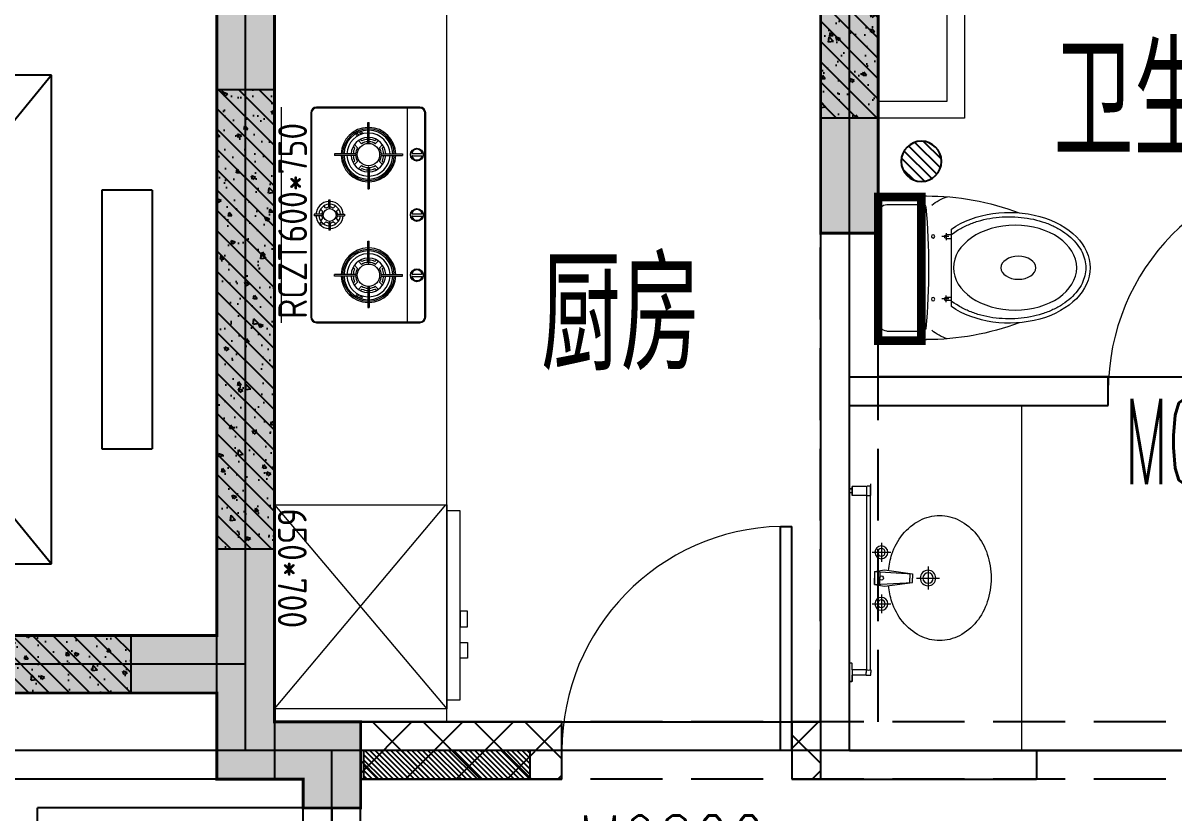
# Model space of a CAD drawing. Header units: millimetres. Extents: x 815519 to 890079, y 147095 to 251022.
# Drawn here: x 877205 to 881208, y 164278 to 167027 of the extents above; entities that cross this region are included whole.
import ezdxf

# ---------------------------------------------------------------- set-up
doc = ezdxf.new("R2010")
doc.units = ezdxf.units.MM
doc.header["$LTSCALE"] = 1000
doc.linetypes.add('DASH', pattern=[0.35, 0.25, -0.1])
doc.linetypes.add('DOTE', pattern=[61.468, 50.8, -5.08, 0.508, -5.08])
doc.layers.get('Defpoints').update_dxf_attribs({"color": 1})
for name, color, linetype in [('COLUMN', 9, 'Continuous'), ('DOOR_FIRE', 4, 'Continuous'), ('D电气留洞', 1, 'Continuous'), ('EQUIP_地漏', 7, 'Continuous'), ('EVTR', 52, 'Continuous'), ('PIPE-地暖供', 4, 'Continuous'), ('PUB_HATCH', 8, 'Continuous'), ('PUB_TEXT', 7, 'Continuous'), ('WALL', 2, 'Continuous'), ('WINDOW', 4, 'Continuous'), ('WINDOW_TEXT', 7, 'Continuous'), ('屋面索引', 6, 'Continuous'), ('总内隔墙', 30, 'Continuous'), ('梁虚线', 134, 'DASH'), ('看线', 163, 'Continuous'), ('砼墙', 3, 'Continuous')]:
    doc.layers.add(name, color=color, linetype=linetype)
doc.layers.add('DOTE', color=1, linetype='DOTE', plot=False)
doc.layers.add('厨卫', color=154, linetype='Continuous', lineweight=0)
doc.styles.add('_TCH_LABEL', font='COMPLEX', dxfattribs={"bigfont": 'GBCBIG'})
doc.styles.add('_TCH_WINDOW', font='SIMPLEX', dxfattribs={"height": 3.5, "bigfont": 'GBCBIG'})
doc.styles.get("Standard").update_dxf_attribs({"font": 'gbenor.shx', "bigfont": 'gbcbig.shx'})
pattern_1 = [(45, (0, 0), (-35.355339, 35.355339), []), (50, (0, 0), (143.452037, -12.550427), [15, -165]), (355, (0, 0), (-27.750267, 150.438427), [12, -132]), (100.4514, (11.95, -1.05), (115.701876, 137.88791), [12.748038, -140.228422]), (46.1842, (0, 40), (213.44821, -33.103803), [22.5, -247.5]), (96.6356, (17.79, 37.24), (186.93254, 194.823574), [19.12206, -210.3426]), (351.1842, (0, 40), (186.93239, 194.82372), [18, -198]), (21, (20, 30), (119.38141, -80.523778), [15, -165]), (326, (20, 30), (48.663066, 145.03001), [12, -132]), (71.4514, (29.95, 23.29), (168.044526, 64.5061), [12.748038, -140.228422]), (37.5, (0, 0), (2.431971, 66.5787708), [0, -130.4, 0, -134, 0, -132.5]), (7.5, (0, 0), (52.6139075, 78.882342), [0, -76.4, 0, -127.4, 0, -50.5]), (327.5, (-44.6, 0), (106.764487, -4.5109743), [0, -50, 0, -156, 0, -207]), (317.5, (-64.6, 0), (116.637234, 20.020996), [0, -65, 0, -103.6, 0, -147])]

# ---------------------------------------------------------------- blocks, each defined once
blk = doc.blocks.new('10#标准层轴网')
at = {"layer": 'DOTE'}
for p, q in [((-311973.1, 356450), (-311973.1, 365950)), ((-309873.1, 356450), (-309873.1, 365950)), ((-309873.1, 357750), (-307973.1, 357750)), ((-311973.1, 356750), (-329473.1, 356750)), ((-311973.1, 356750), (-317672.6, 356750)), ((-303473.1, 356450), (-330273.1, 356450)), ((-311673.1, 342150), (-311673.1, 356450))]:
    blk.add_line(p, q, dxfattribs=at)
blk = doc.blocks.new('10#-2单元-3C右侧楼梯间')
at = {"layer": 'EVTR'}
for p, q in [((-185445, 485250), (-186845, 485250)), ((-185445, 485250), (-186845, 483550)), ((-186845, 485250), (-185445, 483550)), ((-185445, 483550), (-185445, 485250)), ((-185095, 484850), (-185270, 484850)), ((-185270, 484850), (-185270, 483950)), ((-185095, 484850), (-185095, 483950)), ((-185270, 483950), (-185095, 483950)), ((-186845, 483550), (-185445, 483550))]:
    blk.add_line(p, q, dxfattribs=at)
at = {"layer": 'WALL'}
for p, q in [((-184670, 485700), (-184670, 483200)), ((-184870, 485500), (-184870, 483300)), ((-184870, 483300), (-187070, 483300)), ((-184670, 483200), (-184670, 482800)), ((-184870, 483100), (-187070, 483100)), ((-184870, 483100), (-184870, 482900)), ((-184870, 482900), (-187070, 482900)), ((-184670, 482800), (-187170, 482800))]:
    blk.add_line(p, q, dxfattribs=at)
blk = doc.blocks.new('$DorLib2D$00000001')
for p, q in [((0.45, 0.975), (0.5, 0.975)), ((0.45, 0), (0.45, 0.975)), ((0.5, 0), (0.5, 0.975)), ((0.5, 0), (0.45, 0))]:
    blk.add_line(p, q)
at = {"lineweight": 13}
blk.add_arc((0.475, 0), 0.975, 91.4693, 180, dxfattribs=at)
blk = doc.blocks.new('3D户型-平面-反')
at = {"layer": 'DOOR_FIRE'}
blk.add_line((151749.5, 431977.7), (152799.5, 431977.7), dxfattribs=at)
at = {"layer": 'WALL'}
for p, q in [((150999.5, 433277.7), (150999.5, 435077.7)), ((151199.5, 433277.7), (151199.5, 435077.7)), ((149099.5, 432077.7), (149099.5, 434777.7)), ((148899.5, 431877.7), (148899.5, 434577.7)), ((150999.5, 432077.7), (150999.5, 433277.7)), ((150999.5, 433277.7), (150999.5, 433277.7)), ((151999.5, 433277.7), (151199.5, 433277.7)), ((151999.5, 433177.7), (151999.5, 433277.7)), ((151099.5, 431977.7), (151099.5, 433177.7)), ((151099.5, 433177.7), (151099.5, 433177.7)), ((151099.5, 433177.7), (151999.5, 433177.7)), ((149099.5, 432077.7), (149299.5, 432077.7)), ((150099.5, 432077.7), (149299.5, 432077.7)), ((150099.5, 431877.7), (150099.5, 432077.7)), ((150999.5, 432077.7), (150899.5, 432077.7)), ((150899.5, 432077.7), (150899.5, 431877.7)), ((151099.5, 431977.7), (151749.5, 431977.7)), ((151749.5, 431977.7), (151749.5, 431877.7)), ((148899.5, 431877.7), (149199.5, 431877.7)), ((149199.5, 431877.7), (149199.5, 431777.7)), ((149399.5, 431877.7), (150099.5, 431877.7)), ((149399.5, 431777.7), (149399.5, 431877.7)), ((150899.5, 431877.7), (150999.5, 431877.7)), ((150999.5, 431877.7), (151749.5, 431877.7)), ((149199.5, 431777.7), (149399.5, 431777.7))]:
    blk.add_line(p, q, dxfattribs=at)
at = {"layer": 'WINDOW'}
for p, q in [((150099.5, 432077.7), (150899.5, 432077.7)), ((149199.5, 430727.7), (149199.5, 431777.7))]:
    blk.add_line(p, q, dxfattribs=at)
ref = blk.add_blockref('$DorLib2D$00000001', (152399.5, 433227.7), dxfattribs=dict(at, xscale=800, yscale=800, zscale=800, rotation=359.999999999993))
ref.add_attrib('A', 'M0822', (152056.5, 432904), dxfattribs={"layer": 'WINDOW_TEXT', "height": 297.5, "style": '_TCH_WINDOW', "width": 0.494118})
ref = blk.add_blockref('$DorLib2D$00000001', (150499.5, 431977.7), dxfattribs=dict(at, xscale=800, yscale=800, zscale=800))
ref.add_attrib('A', 'M0822', (150156.5, 431454), dxfattribs={"layer": 'WINDOW_TEXT', "height": 297.5, "style": '_TCH_WINDOW', "width": 0.494118})
ref = blk.add_blockref('$DorLib2D$00000001', (149299.5, 431252.7), dxfattribs=dict(at, xscale=1050, yscale=1050, zscale=1050, rotation=90.00000000001594))
ref.add_attrib('A', 'FDM10523', (149823.2, 430717.2), dxfattribs={"layer": 'WINDOW_TEXT', "height": 297.5, "rotation": 90, "style": '_TCH_WINDOW', "width": 0.494118})
blk = doc.blocks.new('10#楼-房间功能')
at = {"layer": 'PUB_TEXT', "style": '_TCH_LABEL'}
for s, p in [('卫生间', (-309162.8, 418528)), ('厨房', (-310945.9, 417783.5))]:
    blk.add_text(s, height=385.82, dxfattribs=at).set_placement(p)
blk = doc.blocks.new('10#-剪力墙-初')
at = {"layer": 'PUB_HATCH'}
for points in [[(660112.9, -134100.9), (660112.9, -133900.9), (657312.9, -133900.9), (657312.9, -136600.9), (657012.9, -136600.9), (657012.9, -139300.9), (656712.9, -139300.9), (656712.9, -139600.9), (656912.9, -139600.9), (656912.9, -139500.9), (657212.9, -139500.9), (657212.9, -139200.9), (659412.9, -139200.9), (659412.9, -139500.9), (659612.9, -139500.9), (659612.9, -139000.9), (657212.9, -139000.9), (657212.9, -136800.9), (659612.9, -136800.9), (659612.9, -136600.9), (657512.9, -136600.9), (657512.9, -134100.9)], [(655562.9, -136000.9), (655562.9, -135800.9), (654912.9, -135800.9), (654912.9, -137600.9), (655112.9, -137600.9), (655112.9, -136000.9)]]:
    blk.add_hatch(color=256, dxfattribs=at).paths.add_polyline_path(points)
at = {"layer": '砼墙', "color": 5, "ltscale": 1, "const_width": 10}
for points in [[(660112.9, -134100.9), (657512.9, -134100.9), (657512.9, -136600.9), (659612.9, -136600.9), (659612.9, -136800.9), (657512.9, -136800.9), (657212.9, -136800.9), (657212.9, -139000.9), (659612.9, -139000.9), (659612.9, -139500.9), (659412.9, -139500.9), (659412.9, -139200.9), (657212.9, -139200.9), (657212.9, -139500.9), (656912.9, -139500.9), (656912.9, -139600.9), (656712.9, -139600.9), (656712.9, -139300.9), (657012.9, -139300.9), (657012.9, -139000.9), (657012.9, -136600.9), (657312.9, -136600.9), (657312.9, -133900.9), (660112.9, -133900.9)], [(655562.9, -136000.9), (655112.9, -136000.9), (655112.9, -137600.9), (654912.9, -137600.9), (654912.9, -135800.9), (655562.9, -135800.9)]]:
    blk.add_lwpolyline(points, close=True, dxfattribs=at)
blk = doc.blocks.new('tt4')
at = {"layer": '厨卫'}
for p, q in [((-29340.4, -1289856.7), (-29340.4, -1289847.3)), ((-29340.4, -1289887.9), (-29340.4, -1289847.3)), ((-29338.9, -1289856.7), (-29340.4, -1289856.7)), ((-29338.9, -1289856.7), (-29340.4, -1289856.7)), ((-29338.9, -1289856.7), (-29338.9, -1290494.4)), ((-29325.9, -1289856.7), (-29325.9, -1290494.4)), ((-29324.4, -1289856.7), (-29325.9, -1289856.7)), ((-29324.4, -1289856.7), (-29325.9, -1289856.7)), ((-29324.4, -1289856.7), (-29275.4, -1289856.7)), ((-29275.4, -1289856.7), (-29275.4, -1289879)), ((-29275.4, -1289887.9), (-29275.4, -1289856.7)), ((-29324.4, -1289887.9), (-29340.4, -1289887.9)), ((-29324.4, -1289887.9), (-29275.4, -1289887.9)), ((-29275.4, -1289865.5), (-29275.4, -1289887.7)), ((-29275.4, -1289887.9), (-29275.4, -1289865.5)), ((-29266.4, -1289865.5), (-29275.4, -1289865.5)), ((-29275.4, -1289865.5), (-29266.4, -1289865.5)), ((-29274.9, -1289879.5), (-29266.4, -1289879.5)), ((-29377.5, -1290053.2), (-29377.5, -1290118.7)), ((-29377.5, -1290053.2), (-29377.5, -1290118.7)), ((-29344.8, -1290085.9), (-29410.2, -1290085.9)), ((-29344.8, -1290085.9), (-29410.2, -1290085.9)), ((-29539.7, -1290135.2), (-29539.7, -1290215.9)), ((-29539.7, -1290135.2), (-29539.7, -1290215.9)), ((-29499.3, -1290175.5), (-29580.1, -1290175.5)), ((-29499.3, -1290175.5), (-29580.1, -1290175.5)), ((-29388.7, -1290147.4), (-29485.2, -1290160.6)), ((-29388.7, -1290147.4), (-29485.2, -1290160.6)), ((-29353.9, -1290153.1), (-29485.2, -1290160.6)), ((-29353.9, -1290153.1), (-29485.2, -1290160.6)), ((-29485.2, -1290160.6), (-29485.2, -1290175.5)), ((-29485.2, -1290160.6), (-29485.2, -1290175.5)), ((-29485.2, -1290190.5), (-29485.2, -1290175.5)), ((-29485.2, -1290190.5), (-29485.2, -1290175.5)), ((-29476.2, -1290160.2), (-29476.2, -1290175.5)), ((-29476.2, -1290160.2), (-29476.2, -1290175.5)), ((-29476.2, -1290190.9), (-29476.2, -1290175.5)), ((-29476.2, -1290190.9), (-29476.2, -1290175.5)), ((-29353.9, -1290153.1), (-29388.7, -1290147.4)), ((-29353.9, -1290153.1), (-29388.7, -1290147.4)), ((-29371.5, -1290154.1), (-29371.5, -1290175.5)), ((-29371.5, -1290154.1), (-29371.5, -1290175.5)), ((-29371.5, -1290196.9), (-29371.5, -1290175.5)), ((-29371.5, -1290196.9), (-29371.5, -1290175.5)), ((-29353.9, -1290153.1), (-29353.9, -1290197.9)), ((-29353.9, -1290153.1), (-29353.9, -1290175.5)), ((-29353.9, -1290197.9), (-29353.9, -1290175.5)), ((-29388.7, -1290203.7), (-29485.2, -1290190.5)), ((-29353.9, -1290197.9), (-29485.2, -1290190.5)), ((-29388.7, -1290203.7), (-29485.2, -1290190.5)), ((-29353.9, -1290197.9), (-29485.2, -1290190.5)), ((-29353.9, -1290197.9), (-29388.7, -1290203.7)), ((-29353.9, -1290197.9), (-29388.7, -1290203.7)), ((-29377.5, -1290232.4), (-29377.5, -1290297.9)), ((-29377.5, -1290232.4), (-29377.5, -1290297.9)), ((-29344.8, -1290265.1), (-29410.2, -1290265.1)), ((-29344.8, -1290265.1), (-29410.2, -1290265.1)), ((-29340.4, -1290494.4), (-29340.4, -1290503.8)), ((-29338.9, -1290494.4), (-29340.4, -1290494.4)), ((-29324.4, -1290494.4), (-29325.9, -1290494.4)), ((-29324.4, -1290494.4), (-29324.4, -1290503.8)), ((-29324.4, -1290494.4), (-29275.4, -1290494.4)), ((-29275.4, -1290494.4), (-29275.4, -1290472)), ((-29275.4, -1290494.4), (-29275.4, -1290513.2)), ((-29274.9, -1290471.5), (-29266.4, -1290471.5)), ((-29268.3, -1290471.5), (-29266.4, -1290471.5)), ((-29266.4, -1290471.5), (-29266.4, -1290480)), ((-29266.4, -1290471.5), (-29266.4, -1290503.8)), ((-29340.4, -1290513.2), (-29340.4, -1290503.8)), ((-29324.4, -1290513.2), (-29340.4, -1290513.2)), ((-29324.4, -1290513.2), (-29324.4, -1290503.8)), ((-29324.4, -1290513.2), (-29275.4, -1290513.2)), ((-29275.4, -1290513.4), (-29275.4, -1290535.5)), ((-29275.4, -1290535.5), (-29275.4, -1290513.4)), ((-29274.9, -1290536), (-29266.4, -1290536)), ((-29266.4, -1290536), (-29274.9, -1290536)), ((-29266.4, -1290507.8), (-29266.4, -1290503.8)), ((-29266.4, -1290503.8), (-29266.4, -1290503.8)), ((-29266.4, -1290514.8), (-29266.4, -1290507.8)), ((-29266.4, -1290507.8), (-29266.4, -1290514.8)), ((-29266.4, -1290527.4), (-29266.4, -1290514.8)), ((-29266.4, -1290536), (-29266.4, -1290527.4)), ((-29266.4, -1290527.4), (-29266.4, -1290536)), ((-29266.4, -1290527.4), (-29266.4, -1290536))]:
    blk.add_line(p, q, dxfattribs=at)
for centre, radius in [((-29377.5, -1290085.9), 22.4), ((-29377.5, -1290085.9), 22.4), ((-29377.5, -1290085.9), 13.4), ((-29377.5, -1290085.9), 13.4), ((-29539.7, -1290175.5), 26.9), ((-29539.7, -1290175.5), 26.9), ((-29539.7, -1290175.5), 17.9), ((-29539.7, -1290175.5), 17.9), ((-29377.5, -1290265.1), 22.4), ((-29377.5, -1290265.1), 22.4), ((-29377.5, -1290265.1), 13.4), ((-29377.5, -1290265.1), 13.4)]:
    blk.add_circle(centre, radius, dxfattribs=at)
for centre, radius, start, end in [((-29332.4, -1289864.8), 10.4, 51.3282, 128.6718), ((-29274.9, -1289879), 0.5, 180, 270), ((-29563, -1290140.3), 186.5, 117.4096, 141.3831), ((-29563, -1290140.3), 186.5, 117.4096, 141.3831), ((-29580, -1290107.5), 149.5, 90, 117.4096), ((-29580, -1290107.5), 149.5, 90, 117.4096), ((-29580, -1290107.5), 149.5, 62.5904, 90), ((-29580, -1290107.5), 149.5, 62.5904, 90), ((-29597, -1290140.3), 186.5, 38.6169, 62.5904), ((-29597, -1290140.3), 186.5, 38.6169, 62.5904), ((-29536.3, -1290161.6), 220.7, 141.3831, 161.6926), ((-29536.3, -1290161.6), 220.7, 141.3831, 161.6926), ((-29623.7, -1290161.6), 220.7, 18.3074, 38.6169), ((-29623.7, -1290161.6), 220.7, 18.3074, 38.6169), ((-29494.3, -1290175.5), 264.9, 161.6926, 180), ((-29494.3, -1290175.5), 264.9, 161.6926, 180), ((-29665.7, -1290175.5), 264.9, 5.7073, 18.3074), ((-29665.7, -1290175.5), 264.9, 5.7073, 18.3074), ((-29494.3, -1290175.5), 264.9, 180, 198.3074), ((-29494.3, -1290175.5), 264.9, 180, 198.3074), ((-29378.2, -1290174.5), 6.44, 350.5252, 189.4748), ((-29378.2, -1290174.5), 6.44, 350.5252, 189.4748), ((-29378.2, -1290176.6), 6.44, 170.5252, 9.4748), ((-29378.2, -1290176.6), 6.44, 170.5252, 9.4748), ((-29665.7, -1290175.5), 264.9, 341.6926, 354.2927), ((-29665.7, -1290175.5), 264.9, 341.6926, 354.2927), ((-29536.3, -1290189.4), 220.7, 198.3074, 218.6169), ((-29536.3, -1290189.4), 220.7, 198.3074, 218.6169), ((-29623.7, -1290189.4), 220.7, 321.3831, 341.6926), ((-29623.7, -1290189.4), 220.7, 321.3831, 341.6926), ((-29563, -1290210.8), 186.5, 218.6169, 242.5904), ((-29563, -1290210.8), 186.5, 218.6169, 242.5904), ((-29597, -1290210.8), 186.5, 297.4096, 321.3831), ((-29597, -1290210.8), 186.5, 297.4096, 321.3831), ((-29580, -1290243.6), 149.5, 242.5904, 270), ((-29580, -1290243.6), 149.5, 242.5904, 270), ((-29580, -1290243.6), 149.5, 270, 297.4096), ((-29580, -1290243.6), 149.5, 270, 297.4096), ((-29332.4, -1290486.3), 10.4, 231.3282, 308.6718), ((-29274.9, -1290472), 0.5, 90, 180), ((-29274.9, -1290535.5), 0.5, 180, 270)]:
    blk.add_arc(centre, radius, start, end, dxfattribs=at)
blk = doc.blocks.new('LHCJ600-750')
at = {"layer": '厨卫'}
for p, q in [((59978.2, 14751.7), (60728.2, 14751.7)), ((59978.2, 14726.7), (60728.2, 14726.7)), ((60708.2, 14625.4), (59998.2, 14625.4)), ((60708.2, 14622.4), (59998.2, 14622.4)), ((60355.7, 14613.2), (60350.7, 14613.2)), ((60350.7, 14587.2), (60350.7, 14613.2)), ((60355.7, 14587.2), (60355.7, 14613.2)), ((59978.2, 14605.4), (59978.2, 14245.5)), ((59981.2, 14605.4), (59981.2, 14245.5)), ((60329.1, 14572.7), (60321.8, 14580)), ((60340.4, 14584), (60333.1, 14591.3)), ((60366.1, 14584), (60373.4, 14591.3)), ((60377.4, 14572.7), (60384.7, 14580)), ((60725.2, 14245.5), (60725.2, 14605.4)), ((60728.2, 14245.5), (60728.2, 14605.4)), ((60140.8, 14542.5), (60145.8, 14542.5)), ((60140.8, 14469.7), (60140.8, 14542.5)), ((60145.8, 14469.7), (60145.8, 14542.5)), ((60300.5, 14557.3), (60300.5, 14562.3)), ((60325.9, 14562.3), (60300.5, 14562.3)), ((60325.9, 14557.3), (60300.5, 14557.3)), ((60321.8, 14539.7), (60329.1, 14547)), ((60333.1, 14528.4), (60340.4, 14535.7)), ((60350.7, 14532.5), (60350.7, 14508.1)), ((60355.7, 14532.5), (60355.7, 14508.1)), ((60373.4, 14528.4), (60366.1, 14535.7)), ((60384.7, 14539.7), (60377.4, 14547)), ((60380.6, 14562.3), (60405.3, 14562.3)), ((60380.6, 14557.3), (60405.3, 14557.3)), ((60405.3, 14562.3), (60405.3, 14557.3)), ((60560.6, 14469.7), (60560.6, 14542.5)), ((60565.6, 14542.5), (60560.6, 14542.5)), ((60565.6, 14469.7), (60565.6, 14542.5)), ((60355.7, 14508.1), (60350.7, 14508.1)), ((60090.1, 14452.5), (60095.3, 14447.3)), ((60094.4, 14459.5), (60105.2, 14448.7)), ((60108.5, 14473.7), (60119.3, 14462.8)), ((60115.6, 14477.9), (60120.8, 14472.7)), ((60165.8, 14472.7), (60171, 14477.9)), ((60167.2, 14462.8), (60178.1, 14473.7)), ((60181.4, 14448.7), (60192.2, 14459.5)), ((60191.3, 14447.3), (60196.5, 14452.5)), ((60515.2, 14447.3), (60509.9, 14452.5)), ((60525, 14448.7), (60514.2, 14459.5)), ((60539.2, 14462.8), (60528.4, 14473.7)), ((60540.6, 14472.7), (60535.4, 14477.9)), ((60590.9, 14477.9), (60585.7, 14472.7)), ((60597.9, 14473.7), (60587.1, 14462.8)), ((60612, 14459.5), (60601.2, 14448.7)), ((60616.3, 14452.5), (60611.1, 14447.3)), ((60031.4, 14427.2), (60031.4, 14422.2)), ((60103.4, 14427.2), (60031.4, 14427.2)), ((60103.4, 14422.2), (60031.4, 14422.2)), ((60188.2, 14427.2), (60262.2, 14427.2)), ((60188.2, 14422.2), (60262.2, 14422.2)), ((60262.2, 14427.2), (60262.2, 14422.2)), ((60444.2, 14427.2), (60444.2, 14422.2)), ((60518.2, 14427.2), (60444.2, 14427.2)), ((60518.2, 14422.2), (60444.2, 14422.2)), ((60603.1, 14427.2), (60675, 14427.2)), ((60603.1, 14422.2), (60675, 14422.2)), ((60675, 14427.2), (60675, 14422.2)), ((60090.1, 14397), (60095.3, 14402.2)), ((60094.4, 14390), (60105.2, 14400.8)), ((60108.5, 14375.8), (60119.3, 14386.7)), ((60115.6, 14371.5), (60120.8, 14376.8)), ((60140.8, 14379.8), (60140.8, 14306.3)), ((60145.8, 14379.8), (60145.8, 14306.3)), ((60165.8, 14376.8), (60171, 14371.5)), ((60167.2, 14386.7), (60178.1, 14375.8)), ((60181.4, 14400.8), (60192.2, 14390)), ((60191.3, 14402.2), (60196.5, 14397)), ((60515.2, 14402.2), (60509.9, 14397)), ((60525, 14400.8), (60514.2, 14390)), ((60539.2, 14386.7), (60528.4, 14375.8)), ((60540.6, 14376.8), (60535.4, 14371.5)), ((60560.6, 14379.8), (60560.6, 14306.3)), ((60565.6, 14379.8), (60565.6, 14306.3)), ((60590.9, 14371.5), (60585.7, 14376.8)), ((60597.9, 14375.8), (60587.1, 14386.7)), ((60612, 14390), (60601.2, 14400.8)), ((60616.3, 14397), (60611.1, 14402.2)), ((60140.8, 14306.3), (60145.8, 14306.3)), ((60565.6, 14306.3), (60560.6, 14306.3)), ((59978.2, 14289.1), (60728.2, 14289.1)), ((60139.3, 14271.5), (60139.3, 14240.7)), ((60147.3, 14271.5), (60147.3, 14240.7)), ((60349.2, 14271.5), (60349.2, 14240.7)), ((60357.2, 14271.5), (60357.2, 14240.7)), ((60559.1, 14271.5), (60559.1, 14240.7)), ((60567.1, 14271.5), (60567.1, 14240.7)), ((59998.2, 14228.5), (60708.2, 14228.5)), ((59998.2, 14225.5), (60708.2, 14225.5)), ((59978.2, 14151.7), (60728.2, 14151.7))]:
    blk.add_line(p, q, dxfattribs=at)
for centre, radius in [((60324.1, 14588.8), 3.73), ((60353.2, 14559.8), 22.4), ((60067.4, 14450.8), 3.73), ((60072.9, 14464), 3.73), ((60143.3, 14424.7), 39), ((60563.1, 14424.7), 39), ((60633.5, 14464), 3.73), ((60639.1, 14450.8), 3.73), ((60143.3, 14256.1), 22.5), ((60143.3, 14256.1), 21.5), ((60353.2, 14256.1), 22.5), ((60353.2, 14256.1), 21.5), ((60563.1, 14256.1), 22.5), ((60563.1, 14256.1), 21.5)]:
    blk.add_circle(centre, radius, dxfattribs=at)
for centre, radius, start, end in [((59998.2, 14605.4), 20, 90, 180), ((59998.2, 14605.4), 17, 90, 180), ((60708.2, 14605.4), 20, 0, 90), ((60708.2, 14605.4), 17, 0, 90), ((60353.2, 14559.8), 47.4, 93.0255, 176.9745), ((60353.2, 14559.8), 37.4, 93.8363, 176.1637), ((60353.2, 14559.8), 27.4, 151.9979, 174.8384), ((60353.2, 14559.8), 27.4, 95.203, 118.0021), ((60353.2, 14587.5), 2.52, 187.9505, 352.0495), ((60353.2, 14559.8), 47.4, 3.0255, 86.9745), ((60353.2, 14559.8), 37.4, 3.8363, 86.1637), ((60353.2, 14559.8), 27.4, 61.9979, 84.797), ((60353.2, 14559.8), 27.4, 5.206, 28.0021), ((60353.2, 14559.8), 47.4, 183.0255, 266.9745), ((60353.2, 14559.8), 37.4, 183.8363, 266.1637), ((60325.1, 14559.8), 2.62, 287.6318, 72.3682), ((60353.2, 14559.8), 27.4, 185.1616, 208.0021), ((60353.2, 14559.8), 27.4, 241.9979, 264.7569), ((60353.2, 14532.5), 2.5, 358.3317, 181.6683), ((60353.2, 14559.8), 37.4, 273.8363, 356.1637), ((60353.2, 14559.8), 47.4, 273.0255, 356.9745), ((60353.2, 14559.8), 27.4, 275.2431, 298.0021), ((60353.2, 14559.8), 27.4, 331.9979, 354.794), ((60380.9, 14559.8), 2.52, 97.2236, 262.7764), ((60143.3, 14424.7), 95, 91.5918, 178.4082), ((60143.3, 14424.7), 90, 91.5918, 178.4082), ((60143.3, 14424.7), 85, 91.6854, 178.3146), ((60143.3, 14424.7), 75, 91.9102, 178.0898), ((60143.3, 14424.7), 90, 1.5918, 88.4082), ((60143.3, 14424.7), 85, 1.6854, 88.3146), ((60143.3, 14424.7), 75, 1.9102, 88.0898), ((60143.3, 14424.7), 95, 1.5918, 88.4082), ((60563.1, 14424.7), 95, 91.5918, 178.4082), ((60563.1, 14424.7), 90, 91.5918, 178.4082), ((60563.1, 14424.7), 85, 91.6854, 178.3146), ((60563.1, 14424.7), 75, 91.9102, 178.0898), ((60563.1, 14424.7), 90, 1.5918, 88.4082), ((60563.1, 14424.7), 85, 1.6854, 88.3146), ((60563.1, 14424.7), 75, 1.9102, 88.0898), ((60563.1, 14424.7), 95, 1.5918, 88.4082), ((60143.3, 14424.7), 60, 92.388, 177.612), ((60143.3, 14424.7), 45, 93.1847, 122.1604), ((60143.3, 14424.7), 53, 92.7036, 115.1461), ((60143.3, 14470), 2.52, 186.7354, 353.2646), ((60143.3, 14424.7), 60, 2.388, 87.612), ((60143.3, 14424.7), 53, 64.8539, 87.2964), ((60143.3, 14424.7), 45, 57.8396, 86.8153), ((60563.1, 14424.7), 60, 92.388, 177.612), ((60563.1, 14424.7), 45, 93.1847, 122.1604), ((60563.1, 14424.7), 53, 92.7036, 115.1461), ((60563.1, 14470), 2.52, 186.7354, 353.2646), ((60563.1, 14424.7), 60, 2.388, 87.612), ((60563.1, 14424.7), 53, 64.8539, 87.2964), ((60563.1, 14424.7), 45, 57.8396, 86.8153), ((60143.3, 14424.7), 95, 181.5918, 268.4082), ((60143.3, 14424.7), 90, 181.5918, 268.4082), ((60143.3, 14424.7), 85, 181.6854, 268.3146), ((60143.3, 14424.7), 75, 181.9102, 268.0898), ((60143.3, 14424.7), 60, 182.388, 267.612), ((60143.3, 14424.7), 53, 154.8539, 177.2964), ((60143.3, 14424.7), 53, 182.7036, 205.1461), ((60143.3, 14424.7), 45, 147.8396, 176.8153), ((60097.5, 14424.7), 2.64, 288.751, 71.249), ((60143.3, 14424.7), 45, 183.1847, 212.1604), ((60143.3, 14424.7), 90, 271.5918, 358.4082), ((60143.3, 14424.7), 75, 271.9102, 358.0898), ((60143.3, 14424.7), 60, 272.388, 357.612), ((60143.3, 14424.7), 85, 271.6854, 358.3146), ((60143.3, 14424.7), 95, 271.5918, 358.4082), ((60143.3, 14424.7), 45, 3.1847, 32.1604), ((60143.3, 14424.7), 45, 327.8396, 356.8153), ((60189.2, 14424.7), 2.67, 110.5507, 249.4493), ((60143.3, 14424.7), 53, 2.7036, 25.1461), ((60143.3, 14424.7), 53, 334.8539, 357.2964), ((60563.1, 14424.7), 95, 181.5918, 268.4082), ((60563.1, 14424.7), 90, 181.5918, 268.4082), ((60563.1, 14424.7), 85, 181.6854, 268.3146), ((60563.1, 14424.7), 75, 181.9102, 268.0898), ((60563.1, 14424.7), 60, 182.388, 267.612), ((60563.1, 14424.7), 53, 154.8539, 177.2964), ((60563.1, 14424.7), 53, 182.7036, 205.1461), ((60563.1, 14424.7), 45, 147.8396, 176.8153), ((60517.3, 14424.7), 2.67, 290.5507, 69.4493), ((60563.1, 14424.7), 45, 183.1847, 212.1604), ((60563.1, 14424.7), 60, 272.388, 357.612), ((60563.1, 14424.7), 75, 271.9102, 358.0898), ((60563.1, 14424.7), 90, 271.5918, 358.4082), ((60563.1, 14424.7), 85, 271.6854, 358.3146), ((60563.1, 14424.7), 95, 271.5918, 358.4082), ((60563.1, 14424.7), 45, 3.1847, 32.1604), ((60563.1, 14424.7), 45, 327.8396, 356.8153), ((60608.9, 14424.7), 2.64, 108.751, 251.249), ((60563.1, 14424.7), 53, 2.7036, 25.1461), ((60563.1, 14424.7), 53, 334.8539, 357.2964), ((60143.3, 14424.7), 45, 237.8396, 266.8153), ((60143.3, 14424.7), 53, 244.8539, 267.2964), ((60143.3, 14378.8), 2.69, 21.7885, 158.2115), ((60143.3, 14424.7), 45, 273.1847, 302.1604), ((60143.3, 14424.7), 53, 272.7036, 295.1461), ((60563.1, 14424.7), 45, 237.8396, 266.8153), ((60563.1, 14424.7), 53, 244.8539, 267.2964), ((60563.1, 14378.8), 2.69, 21.7885, 158.2115), ((60563.1, 14424.7), 45, 273.1847, 302.1604), ((60563.1, 14424.7), 53, 272.7036, 295.1461), ((60143.3, 14256.1), 18.5, 111.3237, 248.6763), ((60137.3, 14271.5), 2, 0, 111.3237), ((60149.3, 14271.5), 2, 68.6763, 180), ((60143.3, 14256.1), 18.5, 291.3237, 68.6763), ((60353.2, 14256.1), 18.5, 111.3237, 248.6763), ((60347.2, 14271.5), 2, 0, 111.3237), ((60359.2, 14271.5), 2, 68.6763, 180), ((60353.2, 14256.1), 18.5, 291.3237, 68.6763), ((60563.1, 14256.1), 18.5, 111.3237, 248.6763), ((60557.1, 14271.5), 2, 0, 111.3237), ((60569.1, 14271.5), 2, 68.6763, 180), ((60563.1, 14256.1), 18.5, 291.3237, 68.6763), ((59998.2, 14245.5), 20, 180, 270), ((59998.2, 14245.5), 17, 180, 270), ((60137.3, 14240.7), 2, 248.6763, 0), ((60149.3, 14240.7), 2, 180, 291.3237), ((60347.2, 14240.7), 2, 248.6763, 0), ((60359.2, 14240.7), 2, 180, 291.3237), ((60557.1, 14240.7), 2, 248.6763, 0), ((60569.1, 14240.7), 2, 180, 291.3237), ((60708.2, 14245.5), 20, 270, 0), ((60708.2, 14245.5), 17, 270, 0)]:
    blk.add_arc(centre, radius, start, end, dxfattribs=at)
blk.add_text('RCZT600*750', height=100, dxfattribs=at).set_placement((59991.4, 14638.4))
blk = doc.blocks.new('bxx')
for p, q in [((0, 0), (710, -596.4)), ((710, 0), (0, -600))]:
    blk.add_line(p, q)
for points in [[(0, 0), (710, 0), (710, -600), (0, -600)], [(689.2, -600), (31.2, -600), (31.2, -645.8), (689.2, -645.8)], [(176.8, -645.8), (231.1, -645.8), (231.1, -671.4), (176.8, -671.4)], [(339.7, -645.8), (285.4, -645.8), (285.4, -671.4), (339.7, -671.4)]]:
    blk.add_lwpolyline(points, close=True)
at = {"layer": 'Defpoints', "color": 0}
blk.add_text('650*700', height=100, rotation=180, dxfattribs=at).set_placement((697, -12.1))
blk = doc.blocks.new('Z$W@#022B05CA')
at = {"layer": '厨卫'}
for p, q in [((698.7, 500), (567.8, 500)), ((705.7, 470), (579.9, 470)), ((738.7, 40), (738.7, 460)), ((735.7, 60), (735.7, 440)), ((480.7, 115.3), (480.7, 384.7)), ((480.7, 364.4), (499.9, 364.4)), ((499.1, 370.2), (499.1, 346.6)), ((499.9, 352.2), (480.7, 352.2)), ((490.4, 358.5), (514.2, 358.5)), ((499.9, 147.8), (480.7, 147.8)), ((480.7, 135.6), (499.9, 135.6)), ((490.4, 141.5), (514.2, 141.5)), ((499.1, 129.8), (499.1, 153.4)), ((698.7, 0), (567.8, 0)), ((705.7, 30), (579.9, 30))]:
    blk.add_line(p, q, dxfattribs=at)
for centre in [(544.8, 359.2), (544.8, 140.8)]:
    blk.add_circle(centre, 5.82, dxfattribs=at)
for centre, radius, start, end in [((568.5, -416.2), 916.2, 89.9528, 110.6123), ((448.5, 346.2), 157.9, 50.1815, 72.8478), ((698.7, 460), 40, 0, 90), ((2985.7, 250), 2425, 175.0115, 184.9885), ((579.9, 460), 10, 90, 175.0115), ((705.7, 440), 30, 0, 90), ((499.3, 358.3), 6.15, 275.1568, 84.8432), ((499.3, 141.7), 6.15, 275.1568, 84.8432), ((568.5, 916.2), 916.2, 249.3877, 270.0472), ((705.7, 60), 30, 270, 0), ((448.5, 153.8), 157.9, 287.1522, 309.8185), ((579.9, 40), 10, 184.9885, 270), ((698.7, 40), 40, 270, 0)]:
    blk.add_arc(centre, radius, start, end, dxfattribs=at)
for centre, major_axis, ratio, start_param, end_param in [((279.7, 250), (281, 0), 0.685919, 0.773739, 5.509446), ((259.5, 250.3), (214.4, 0), 0.687861, 1.570796326796175, 7.853981633975761), ((248.3, 250), (60.7, 0), 0.657164, 1.570796326790381, 7.853981633969967)]:
    blk.add_ellipse(centre, major_axis=major_axis, ratio=ratio, start_param=start_param, end_param=end_param, dxfattribs=at)
blk.add_open_spline([(479.3, 367), (466, 376.7), (459.6, 380.8), (441.8, 391), (430, 396.8), (405.1, 406.9), (392, 411.3), (364.9, 418.6), (350.9, 421.5), (322.3, 425.7), (307.8, 427), (278.6, 428), (263.9, 427.7), (234.9, 425.4), (220.5, 423.5), (192.4, 418.1), (178.7, 414.6), (152.3, 406.2), (139.7, 401.2), (115.8, 390.1), (104.6, 383.8), (83.9, 370.3), (74.3, 363), (57.2, 347.5), (49.7, 339.3), (36.7, 322.4), (31.2, 313.7), (22.5, 295.8), (19.2, 286.8), (14.8, 268.4), (13.7, 259.2), (13.7, 240.7), (14.8, 231.5), (19.2, 213.2), (22.5, 204.1), (31.2, 186.3), (36.7, 177.5), (49.7, 160.6), (57.3, 152.5), (74.4, 137), (83.9, 129.7), (104.7, 116.1), (115.9, 109.9), (139.8, 98.7), (152.4, 93.8), (178.8, 85.4), (192.5, 81.9), (220.6, 76.5), (234.9, 74.5), (264, 72.3), (278.7, 72), (307.9, 73), (322.4, 74.3), (351, 78.5), (365, 81.4), (392.1, 88.7), (405.2, 93.1), (430.1, 103.3), (441.9, 109), (459.6, 119.2), (466, 123.3), (481, 132.7)], degree=3, knots=[3.915332, 3.915332, 3.915332, 3.915332, 4.014441, 4.014441, 4.176505, 4.176505, 4.338569, 4.338569, 4.500633, 4.500633, 4.662697, 4.662697, 4.824761, 4.824761, 4.986825, 4.986825, 5.148889, 5.148889, 5.310953, 5.310953, 5.473017, 5.473017, 5.635081, 5.635081, 5.797146, 5.797146, 5.95921, 5.95921, 6.121274, 6.121274, 6.283338, 6.283338, 6.445402, 6.445402, 6.607466, 6.607466, 6.76953, 6.76953, 6.931594, 6.931594, 7.093658, 7.093658, 7.255722, 7.255722, 7.417786, 7.417786, 7.57985, 7.57985, 7.741915, 7.741915, 7.903979, 7.903979, 8.066043, 8.066043, 8.228107, 8.228107, 8.390171, 8.390171, 8.552235, 8.552235, 8.651039, 8.651039, 8.651039, 8.651039], dxfattribs=at)
blk = doc.blocks.new('3D-左户厨卫')
at = {"layer": '厨卫'}
blk.add_line((-519897.5, 440650), (-519897.5, 443350), dxfattribs=at)
blk.add_lwpolyline([(-521397.5, 442810), (-521637.5, 442810), (-521637.5, 443650), (-521697.5, 443650), (-521697.5, 442750), (-521397.5, 442750), (-521397.5, 442810)], dxfattribs=at)
blk.add_lwpolyline([(-521297.5, 441750), (-521297.5, 440550), (-521897.5, 440550), (-521897.5, 441750)], close=True, dxfattribs=at)
at = {"ltscale": 0.002, "extrusion": (0, 0, -1), "xscale": -1, "zscale": -1}
blk.add_blockref('Z$W@#022B05CA', (522133.2, 441979.7), dxfattribs=at)
at = {"layer": '厨卫', "extrusion": (0, 0, -1), "zscale": -1, "rotation": 90}
for name, p in [('LHCJ600-750', (534049.2, 382060.3)), ('bxx', (519297.5, 440695))]:
    blk.add_blockref(name, p, dxfattribs=at)
at = {"layer": '厨卫', "extrusion": (0, 0, -1), "xscale": -1, "zscale": -1}
blk.add_blockref('tt4', (492031.1, 1731325.6), dxfattribs=at)
blk = doc.blocks.new('地漏')
h = blk.add_hatch()
h.set_pattern_fill('LINE', color=13, scale=25, angle=45, style=0)
h.set_pattern_definition([(45, (0, 0), (-16.83798023, 16.83798023), [])])
edge = h.paths.add_edge_path()
edge.add_arc((6430372.7, -196010.6), 70, 0, 360)
at = {"color": 13}
blk.add_line((6430410.5, -195951.9), (6430411.9, -195953.3), dxfattribs=at)
blk.add_circle((6430372.7, -196010.6), 70)
blk = doc.blocks.new('3-D-雨水-留洞')
at = {"layer": 'EQUIP_地漏', "rotation": 180}
blk.add_blockref('地漏', (5864208.5, 499629.9), dxfattribs=at)
blk = doc.blocks.new('10#-ZPS-填充')
at = {"layer": '总内隔墙', "linetype": 'ByBlock'}
h = blk.add_hatch(dxfattribs=at)
h.set_pattern_fill('ANSI37', color=30, scale=1000)
h.set_pattern_definition([(45, (-1714200.95, 1041073.46), (-88.388348, 88.388348), []), (135, (-1714200.95, 1041073.46), (-88.388348, -88.388348), [])])
h.paths.add_polyline_path([(-213130, 1156175), (-211830, 1156175), (-211830, 1156075), (-213130, 1156075)])
h.paths.add_polyline_path([(-213130, 1155275), (-213030, 1155275), (-213030, 1156074.5), (-213130, 1156074.5)])
h.paths.add_polyline_path([(-214530, 1155275), (-213030, 1155275), (-213030, 1155175), (-214530, 1155175)])
h.paths.add_polyline_path([(-213430, 1153775), (-214530, 1153775), (-214530, 1153875), (-213430, 1153875)])
h.paths.add_polyline_path([(-214530, 1159374.5), (-214630, 1159374.5), (-214630, 1156775), (-214530, 1156775)])
h.paths.add_polyline_path([(-216730, 1153975), (-216930, 1153975), (-216930, 1154625), (-216730, 1154625)])
h.paths.add_polyline_path([(-216730, 1149875), (-216930, 1149875), (-216930, 1153775), (-216730, 1153775)])
h.paths.add_polyline_path([(-216730, 1153773.9), (-217379.9, 1153774.9), (-217379.9, 1153975), (-216730, 1153975)])
h.paths.add_polyline_path([(-222830, 1148775), (-223030, 1148775), (-223030, 1145275), (-222830, 1145275)])
h.paths.add_polyline_path([(-224080.2, 1149975), (-224280.2, 1149975), (-224280.2, 1148675), (-224080.2, 1148675)])
h.paths.add_polyline_path([(-224280.2, 1149375), (-226030, 1149375), (-226030, 1149275), (-224280.2, 1149275)])
h.paths.add_polyline_path([(-226230, 1150625), (-226030, 1150625), (-226030, 1148775), (-226230, 1148775)])
h.paths.add_polyline_path([(-227979.8, 1149375), (-226230, 1149375), (-226230, 1149275), (-227979.8, 1149275)])
h.paths.add_polyline_path([(-227979.8, 1148675), (-228180, 1148675), (-228180, 1149975), (-227979.8, 1149975)])
h.paths.add_polyline_path([(-229230, 1145275), (-229430, 1145275), (-229430, 1148775), (-229230, 1148775)])
h.paths.add_polyline_path([(-235530, 1153775), (-235330, 1153775), (-235330, 1149875), (-235530, 1149875)])
h.paths.add_polyline_path([(-235530, 1153975), (-234880, 1153975), (-234880, 1153775), (-235530, 1153775)])
h.paths.add_polyline_path([(-235530, 1153975), (-235330, 1153975), (-235330, 1154925), (-235530, 1154925)])
h.paths.add_polyline_path([(-239030, 1153675), (-239230, 1153675), (-239230, 1153575), (-239030, 1153575)])
h.paths.add_polyline_path([(-241830, 1156075), (-239230, 1156075), (-239230, 1156175), (-241830, 1156175)])
h.paths.add_polyline_path([(-214530, 1154175), (-214630, 1154175), (-214630, 1153775), (-214530, 1153775)])
h.paths.add_polyline_path([(-214730, 1156775), (-214730, 1156675), (-214530, 1156675), (-214530, 1156775)])
h.paths.add_polyline_path([(-215630, 1156675), (-215630, 1156775), (-216730, 1156775), (-216730, 1156675)])
h.paths.add_polyline_path([(-214630, 1156275), (-214530, 1156275), (-214530, 1156675), (-214630, 1156675)])
h.paths.add_polyline_path([(-214530, 1155375), (-214630, 1155375), (-214630, 1155075), (-214530, 1155075)])
h.paths.add_polyline_path([(-223130, 1149975), (-223130, 1149875), (-223030, 1149875), (-223030, 1149975)])
h.paths.add_polyline_path([(-224030, 1149875), (-224030, 1149975), (-224080.2, 1149975), (-224080.2, 1149875)])
h.paths.add_polyline_path([(-221830, 1148775), (-221830, 1148675), (-220430, 1148675), (-220430, 1148775)])
h.paths.add_polyline_path([(-222730, 1148675), (-222730, 1148775), (-222830, 1148775), (-222830, 1148675)])
h.paths.add_polyline_path([(-224030, 1148675), (-224030, 1148775), (-224080.2, 1148775), (-224080.2, 1148675)])
h.paths.add_polyline_path([(-223130, 1148775), (-223130, 1148675), (-223030, 1148675), (-223030, 1148775)])
h.paths.add_polyline_path([(-229130, 1149875), (-229130, 1149975), (-229230, 1149975), (-229230, 1149875)])
h.paths.add_polyline_path([(-228230, 1149975), (-228230, 1149875), (-228179.8, 1149875), (-228179.8, 1149975)])
h.paths.add_polyline_path([(-228230, 1148775), (-228230, 1148675), (-228179.8, 1148675), (-228179.8, 1148775)])
h.paths.add_polyline_path([(-229130, 1148675), (-229130, 1148775), (-229230, 1148775), (-229230, 1148675)])
h.paths.add_polyline_path([(-229530, 1148775), (-229530, 1148675), (-229430, 1148675), (-229430, 1148775)])
h.paths.add_polyline_path([(-230430, 1148675), (-230430, 1148775), (-231830, 1148775), (-231830, 1148675)])
h.paths.add_polyline_path([(-233730, 1153075), (-233630, 1153075), (-233630, 1153777.9), (-233730, 1153777.9)])
h.paths.add_polyline_path([(-233630, 1152275), (-233730, 1152275), (-233730, 1151675), (-233630, 1151675)])
h.paths.add_polyline_path([(-237030, 1156076.4), (-237030, 1156273.6), (-237130, 1156273.6), (-237130, 1156076.4)])
h.paths.add_polyline_path([(-236230, 1156273.6), (-236230, 1156076.4), (-235530, 1156076.4), (-235530, 1156273.6)])
h.paths.add_polyline_path([(-239130, 1157275), (-239030, 1157275), (-239030, 1157375), (-239130, 1157375)])
h.paths.add_polyline_path([(-239030, 1156375), (-239130, 1156375), (-239130, 1156275), (-239030, 1156275)])
h.paths.add_polyline_path([(-239030, 1151775), (-239230, 1151775), (-239230, 1150875), (-239030, 1150875)])
h.paths.add_polyline_path([(-239230, 1152675), (-239030, 1152675), (-239030, 1152975), (-239230, 1152975)])
h.paths.add_polyline_path([(-218630, 1153075), (-218530, 1153075), (-218530, 1153775), (-218630, 1153775)])
h.paths.add_polyline_path([(-218630, 1151675), (-218530, 1151675), (-218530, 1152275), (-218630, 1152275)], flags=16)
at = {"layer": '总内隔墙', "color": 30, "linetype": 'ByBlock'}
blk.add_lwpolyline([(-237030, 1156076.4), (-237130, 1156076.4), (-237130, 1156273.6), (-237030, 1156273.6)], close=True, dxfattribs=at)
blk.add_lwpolyline([(-236230, 1156273.6), (-235530, 1156273.6), (-235530, 1156076.4), (-236230, 1156076.4), (-236230, 1156273.6)], dxfattribs=at)
blk = doc.blocks.new('DAAB')
at = {"layer": '梁虚线', "ltscale": 1}
for p, q in [((217917.7, -669015.6), (217917.7, -667315.6)), ((218117.7, -669015.6), (218117.7, -667315.6)), ((216217.7, -669015.6), (219717.7, -669015.6)), ((216217.7, -669215.6), (219717.7, -669215.6)), ((219717.7, -675415.6), (219717.7, -669315.6)), ((219917.7, -675415.6), (219917.7, -669315.6))]:
    blk.add_line(p, q, dxfattribs=at)
for points in [[(217917.7, -667315.6), (217917.7, -665515.6)], [(218117.7, -667315.6), (218117.7, -665715.6)], [(220017.7, -668715.6), (220017.7, -666315.6)], [(220217.7, -668715.6), (220217.7, -666515.6)], [(218117.7, -667315.6), (217917.7, -667315.6)], [(220017.7, -669015.6), (220017.7, -668715.6)], [(220217.7, -668715.6), (222617.7, -668715.6)], [(220217.7, -669215.6), (220217.7, -668915.6)], [(220217.7, -668915.6), (222417.7, -668915.6)], [(219717.7, -669315.6), (219717.7, -669015.6)], [(219717.7, -669015.6), (220017.7, -669015.6)], [(219917.7, -669315.6), (219917.7, -669215.6)], [(219917.7, -669215.6), (220217.7, -669215.6)], [(219917.7, -669315.6), (219717.7, -669315.6)]]:
    blk.add_lwpolyline(points, dxfattribs=at)
blk = doc.blocks.new('D1')
at = {"layer": 'D电气留洞'}
h = blk.add_hatch(dxfattribs=at)
h.set_pattern_fill('ANSI31', color=256, scale=8.125, style=0)
h.set_pattern_definition([(45, (123006.014, 956085.375), (-9.1205726, 9.1205726), [])])
h.paths.add_polyline_path([(129835.5, 935231), (130415.5, 935231), (130415.5, 935131), (129835.5, 935131)])
blk.add_lwpolyline([(129835.5, 935131), (129835.5, 935231), (130415.5, 935231), (130415.5, 935131), (129835.5, 935131)], dxfattribs=at)
blk = doc.blocks.new('10#-电气留洞')
at = {"layer": '屋面索引'}
blk.add_blockref('D1', (-369699.5, 38504), dxfattribs=at)
blk = doc.blocks.new('10#-集水器')
at = {"layer": 'PIPE-地暖供', "color": 1, "const_width": 30}
blk.add_lwpolyline([(-88876.9, 218931), (-88876.9, 218431), (-89026.9, 218431), (-89026.9, 218931)], close=True, dxfattribs=at)
blk = doc.blocks.new('10#楼-装配式-标准层')
at = {"layer": 'PUB_HATCH'}
h = blk.add_hatch(dxfattribs=at)
h.set_pattern_fill('钢筋混凝土', color=256, scale=20, style=0)
h.set_pattern_definition(pattern_1)
h.paths.add_polyline_path([(171413.5, 550400), (171213.5, 550400), (171213.1, 549500), (171413.1, 549500)])
h = blk.add_hatch(dxfattribs=at)
h.set_pattern_fill('钢筋混凝土', color=256, scale=20, style=0)
h.set_pattern_definition(pattern_1)
h.paths.add_polyline_path([(173513.5, 549599.9), (173313.5, 549599.9), (173313.5, 548000), (173513.5, 548000)])
h = blk.add_hatch(dxfattribs=at)
h.set_pattern_fill('钢筋混凝土', color=256, scale=20, style=0)
h.set_pattern_definition(pattern_1)
h.paths.add_polyline_path([(173813.5, 547700), (173813.5, 547500), (175413.5, 547500), (175413.5, 547700)])
at = {"layer": 'WALL'}
for p, q in [((171213.5, 550400), (171213.1, 549500)), ((171413.1, 549500), (171413.5, 550400)), ((173513.5, 549599.9), (173313.5, 549599.9)), ((173313.5, 549599.9), (173313.5, 548000)), ((173513.5, 548000), (173513.5, 549599.9)), ((171213.1, 549500), (171413.1, 549500)), ((173313.5, 548000), (173513.5, 548000)), ((173813.5, 547700), (173813.5, 547500)), ((175413.5, 547700), (173813.5, 547700)), ((173813.5, 547500), (175413.5, 547500))]:
    blk.add_line(p, q, dxfattribs=at)

msp = doc.modelspace()

# ---------------------------------------------------------------- block references
at = {"xscale": -1}
for name, p in [('10#-剪力墙-初', (1535092.4, 303896.3)), ('3D-左户厨卫', (358782, -276054.6))]:
    msp.add_blockref(name, p, dxfattribs=at)
at = {"xscale": -1, "rotation": 359.9999999999714}
msp.add_blockref('DAAB', (1098097, 833611), dxfattribs=at)
at = {"layer": 'COLUMN', "xscale": -1}
msp.add_blockref('10#-集水器', (791302.5, -52509.6), dxfattribs=at)
at = {"layer": '屋面索引', "xscale": -1}
for name, p in [('10#-ZPS-填充', (642849.5, -991679.6)), ('10#-电气留洞', (639105.3, -809239.6))]:
    msp.add_blockref(name, p, dxfattribs=at)
at = {"layer": '总内隔墙', "color": 0, "xscale": -1}
msp.add_blockref('10#楼-装配式-标准层', (1051393, -382804.6), dxfattribs=at)
at = {"layer": '看线'}
for name, p in [('10#标准层轴网', (1189952.5, -191954.6)), ('10#-2单元-3C右侧楼梯间', (1062749.5, -318404.6)), ('3D户型-平面-反', (728980, -267482.3)), ('10#楼-房间功能', (1189952.5, -251965.6))]:
    msp.add_blockref(name, p, dxfattribs=at)
at = {"layer": '看线', "xscale": -1}
msp.add_blockref('3-D-雨水-留洞', (314165.3, -529095.1), dxfattribs=at)

doc.saveas('drawing.dxf')
